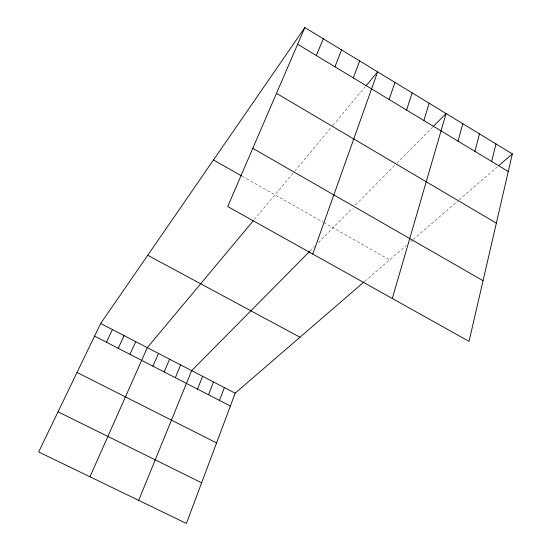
<?xml version="1.0" encoding="UTF-8"?>
<svg xmlns="http://www.w3.org/2000/svg" width="551" height="551" viewBox="0 0 551 551"><rect width="100%" height="100%" fill="white"/><g stroke="black" fill="none" stroke-linecap="round" stroke-linejoin="round"><path stroke-width="0.41" stroke-dasharray="2.75 2.07" d="M254.293 219.553L294.179 171.809M294.723 171.154L331.261 127.412M332.887 125.463L364.955 87.079M310.22 250.815L314.352 246.634M318.368 242.585L352.426 208.161M355.436 205.117L395.68 164.446M396.872 163.248L432.7 127.033M364.755 281.313L406.294 245.45M410.722 241.627L412.575 240.029M413.195 239.499L457.729 201.053M459.011 199.937L497.25 166.932M242.22 176.279L322.955 222.067M323.671 222.48L389.591 259.872"/><path stroke-width="0.83" d="M512.347 153.894L469.032 341.358L227.701 206.542L304.841 27.55L512.347 153.894L498.51 165.844M491.664 161.464L495.969 143.921M474.914 151.346L479.466 133.872M458.033 141.152L462.826 123.741M392.305 298.497L446.062 113.534L433.286 126.441M423.871 120.511L429.16 103.244M406.576 110.062L412.127 92.871M389.151 99.538L394.957 82.416M312.761 254.059L377.649 71.878L366.016 85.811M353.329 77.898L359.672 60.934M364.115 281.864L235.174 393.18L186.417 523.45L38.653 451.965L100.668 323.499L304.841 27.55M219.463 400.405L224.374 387.587M208.512 394.771L213.519 381.96M334.925 66.774L341.551 49.9M197.506 389.102L202.616 376.312M138.694 500.363L191.658 370.637L309.628 251.414M316.364 55.561L323.272 38.77M175.328 377.69L180.645 364.934M164.157 371.946L169.584 359.204M152.93 366.167L158.461 353.446M89.958 476.787L147.289 347.653L253.226 220.834M129.967 354.348L135.725 341.661M118.231 348.308L124.099 335.642M106.426 342.233L112.411 329.588M58.041 411.797L201.632 482.793M77.03 372.469L216.557 442.914M94.565 336.131L230.366 406.018M100.668 323.499L235.174 393.18M147.73 255.278L299.978 337.233M213.478 159.976L241.483 175.859M252.785 148.343L483.048 280.7M276.478 93.36L496.348 223.134M297.643 44.252L508.284 171.506"/></g></svg>
